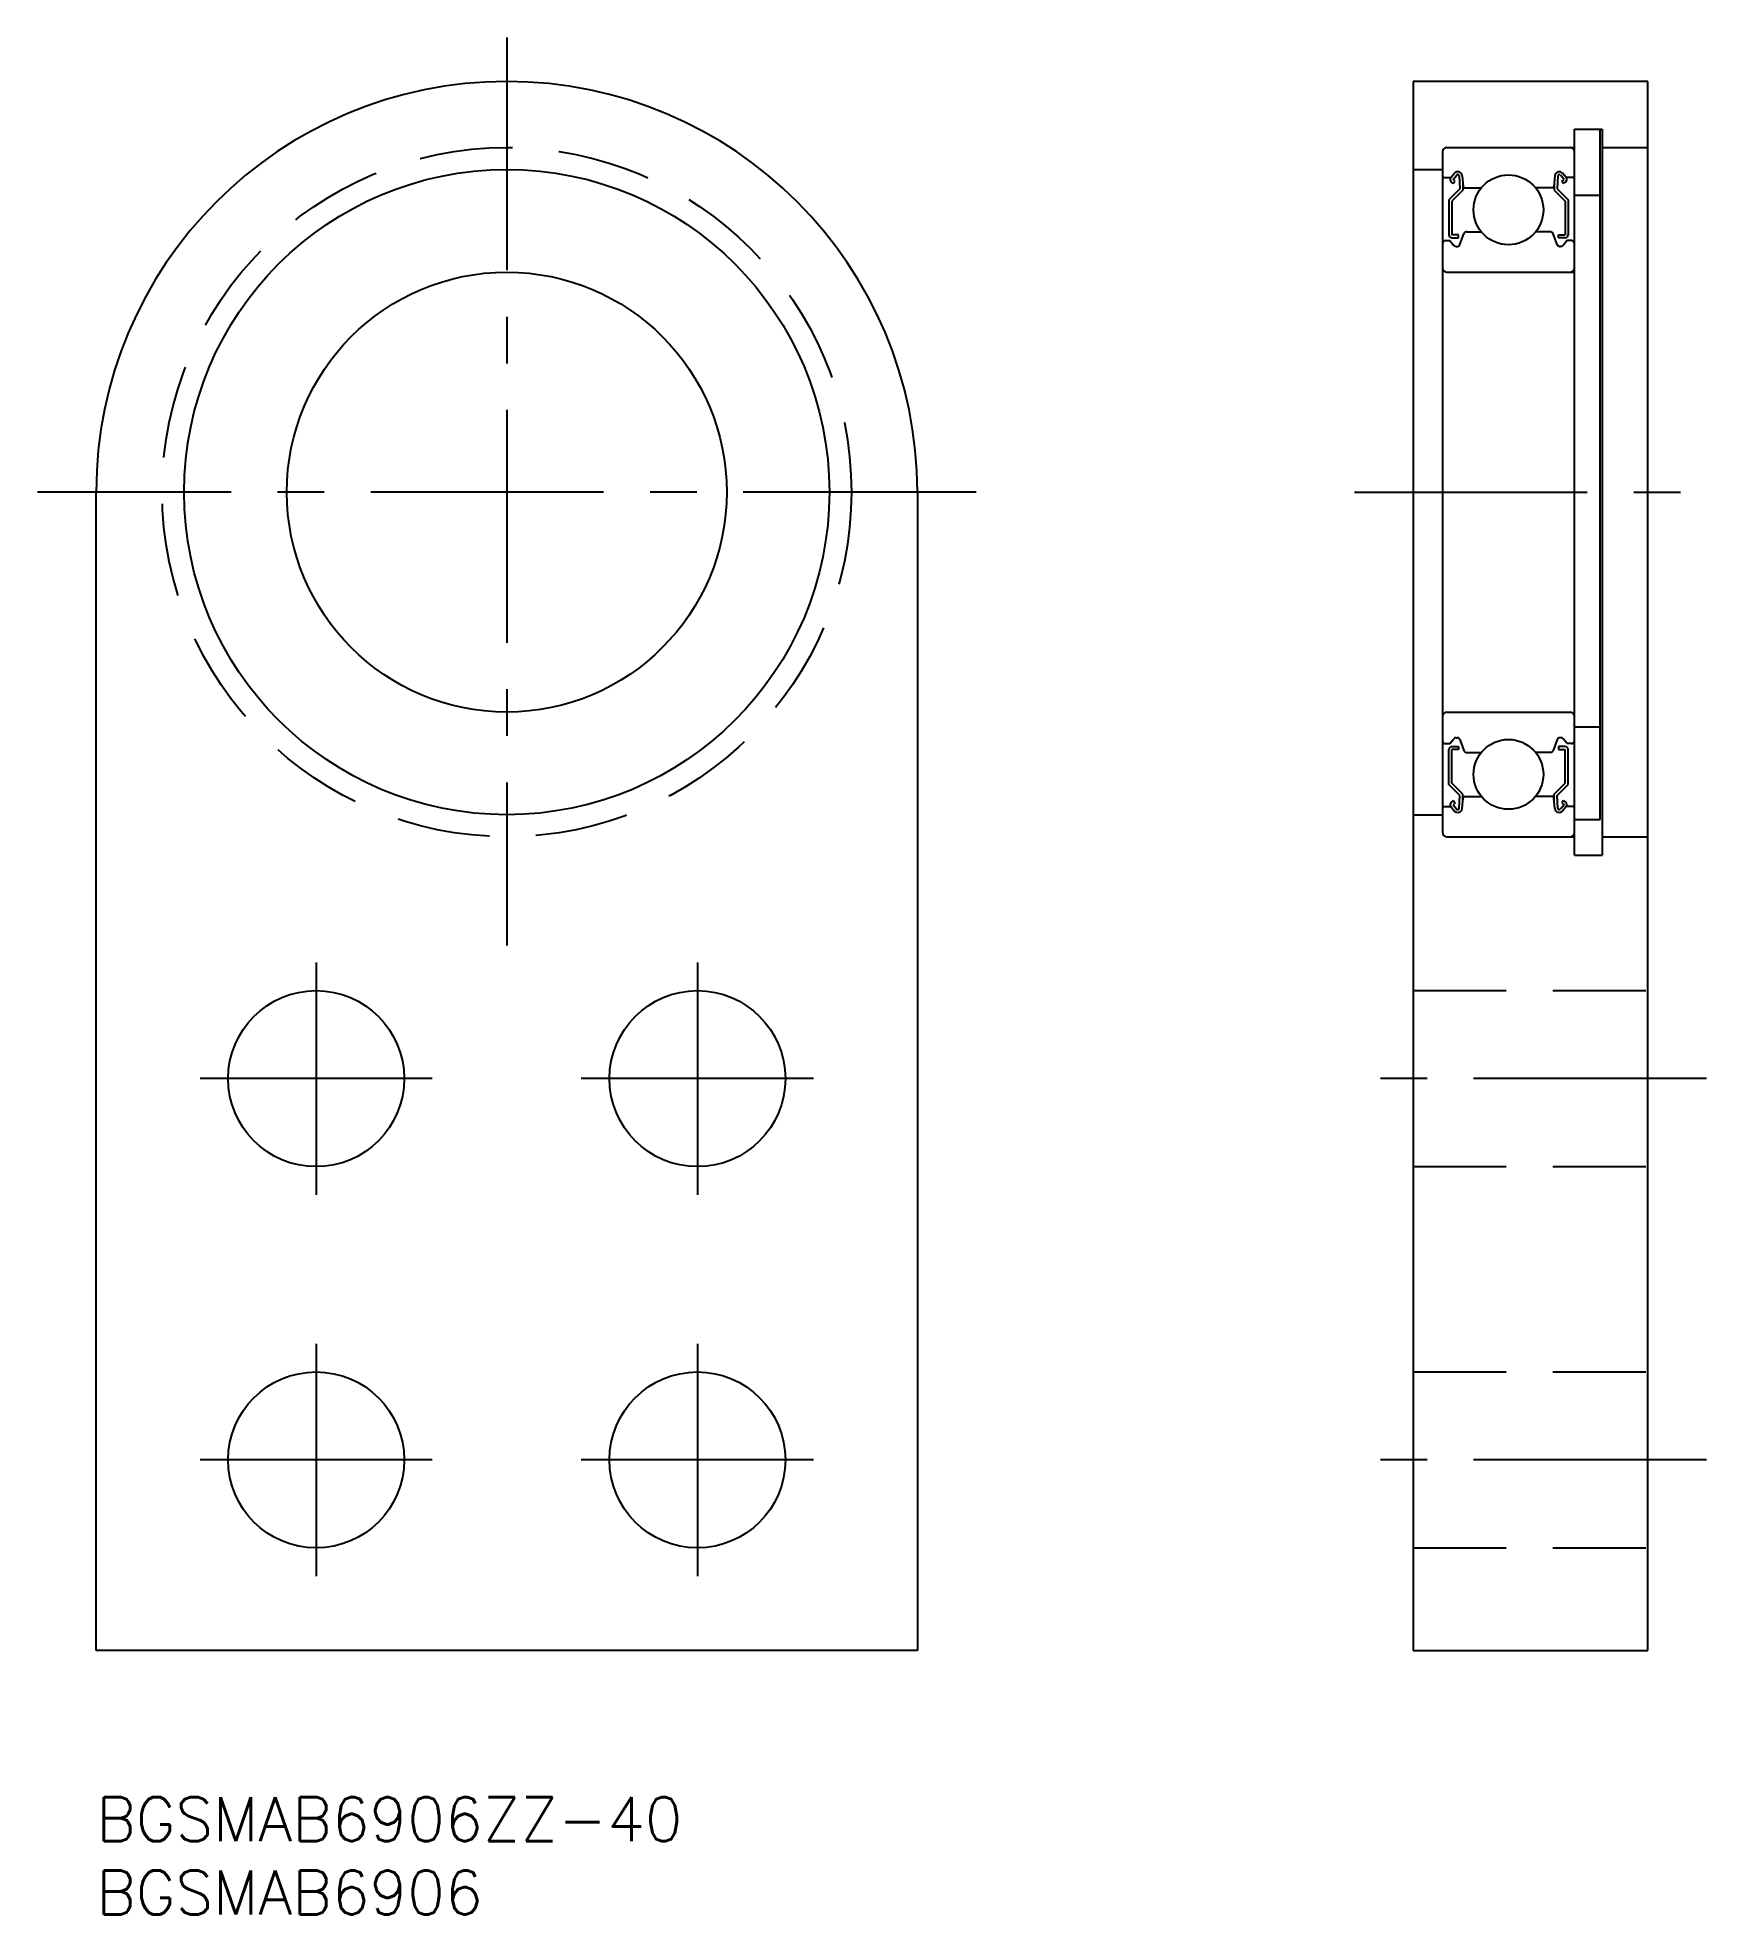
# Model space of a CAD drawing. Extents: x -4 to 110, y -8 to 120.
import ezdxf

# ---------------------------------------------------------------- set-up
doc = ezdxf.new("R2010")
doc.units = 0
doc.header["$LTSCALE"] = 0.5
doc.linetypes.add('CENTER', pattern=[50.8, 31.75, -6.35, 6.35, -6.35])
doc.linetypes.add('DASHED', pattern=[19.05, 12.7, -6.35])
for name, color, linetype in [('MSM_CENTER', 1, 'CENTER'), ('MSM_CONTINUOUS', 7, 'CONTINUOUS'), ('MSM_DASHED', 4, 'DASHED'), ('MSM_PART_NUMBER', 7, 'CONTINUOUS')]:
    doc.layers.add(name, color=color, linetype=linetype)
doc.styles.get("Standard").update_dxf_attribs({"font": 'txt.shx', "height": 3, "bigfont": 'bigfont.shx'})

# ---------------------------------------------------------------- blocks, each defined once
blk = doc.blocks.new('*U6')
at = {"layer": 'MSM_PART_NUMBER'}
blk.add_text('BGSMAB6906ZZ-40', height=3, dxfattribs=at).set_placement((0, -3))
blk = doc.blocks.new('*U7')
at = {"layer": 'MSM_PART_NUMBER'}
blk.add_text('BGSMAB6906', height=3, dxfattribs=at).set_placement((0, -8))

msp = doc.modelspace()

# ---------------------------------------------------------------- linework, layer by layer
at = {"layer": 'MSM_CENTER'}
for p, q in [((28, 120), (28, 58.07)), ((60, 89), (-4, 89)), ((85.81, 89), (109.81, 89)), ((15, 56.92), (15, 41.08)), ((41, 56.92), (41, 41.08)), ((22.92, 49), (7.08, 49)), ((48.92, 49), (33.08, 49)), ((109.81, 49), (85.81, 49)), ((15, 30.92), (15, 15.08)), ((41, 30.92), (41, 15.08)), ((22.92, 23), (7.08, 23)), ((48.92, 23), (33.08, 23)), ((109.81, 23), (85.81, 23))]:
    msp.add_line(p, q, dxfattribs=at)
at = {"layer": 'MSM_CONTINUOUS'}
for p, q in [((89.81, 117), (89.81, 10)), ((105.81, 117), (89.81, 117)), ((105.81, 10), (105.81, 117)), ((100.81, 64.25), (100.81, 113.75)), ((100.81, 113.75), (102.71, 113.75)), ((102.56, 66.68, 1.25), (102.56, 113.75, 1.25)), ((102.71, 113.75), (102.71, 64.25)), ((91.81, 112.2), (91.81, 65.8)), ((92.11, 112.5), (100.81, 112.5)), ((102.71, 112.5), (105.81, 112.5)), ((89.81, 111), (91.81, 111)), ((91.91, 110.45), (92.37, 110.45)), ((92.37, 110.45), (92.62, 110.75)), ((92.55, 110.04), (92.4, 110.17)), ((92.53, 110.32), (92.78, 110.62)), ((92.68, 110.19), (92.53, 110.32)), ((92.55, 110.04), (92.68, 110.19)), ((92.95, 110.56), (93, 109.68)), ((93.15, 110.58), (93.22, 109.84)), ((99.47, 110.58), (99.41, 109.84)), ((99.67, 110.56), (99.63, 109.68)), ((100.1, 110.32), (99.85, 110.62)), ((99.95, 110.19), (100.1, 110.32)), ((100.07, 110.04), (99.95, 110.19)), ((100.25, 110.45), (100, 110.75)), ((100.07, 110.04), (100.23, 110.17)), ((100.71, 110.45), (100.25, 110.45)), ((93, 109.68), (92.25, 108.93)), ((92.25, 108.93), (92.25, 106.55)), ((93.2, 109.6), (92.45, 108.85)), ((92.45, 108.85), (92.45, 106.55)), ((93.2, 110.07), (93.2, 109.6)), ((93.32, 109.75), (94.46, 109.75)), ((99.31, 109.75), (98.16, 109.75)), ((99.43, 110.07), (99.43, 109.6)), ((99.43, 109.6), (100.18, 108.85)), ((99.63, 109.68), (100.38, 108.93)), ((100.18, 108.85), (100.18, 106.55)), ((100.38, 108.93), (100.38, 106.55)), ((100.81, 109.25), (102.56, 109.25)), ((92.9, 106.55), (92.45, 106.55)), ((92.45, 106.35), (92.9, 106.35)), ((92.9, 106.35), (92.9, 106.55)), ((92.99, 105.88), (93.26, 106.62)), ((93.45, 106.75), (94.46, 106.75)), ((99.17, 106.75), (98.16, 106.75)), ((99.63, 105.88), (99.36, 106.62)), ((99.73, 106.55), (100.18, 106.55)), ((99.73, 106.35), (99.73, 106.55)), ((100.18, 106.35), (99.73, 106.35)), ((92.01, 106.15), (92.31, 106.15)), ((92.31, 106.15), (92.59, 105.82)), ((92.74, 105.75), (92.81, 105.75)), ((99.88, 105.75), (99.82, 105.75)), ((100.31, 106.15), (100.04, 105.82)), ((100.61, 106.15), (100.31, 106.15)), ((92.11, 104), (100.81, 104)), ((0, 10), (0, 89)), ((56, 89), (56, 10)), ((92.11, 74), (100.51, 74)), ((100.81, 73), (102.56, 73)), ((92.01, 71.85), (92.31, 71.85)), ((92.31, 71.85), (92.59, 72.18)), ((92.74, 72.25), (92.81, 72.25)), ((92.99, 72.12), (93.26, 71.38)), ((99.63, 72.12), (99.36, 71.38)), ((99.88, 72.25), (99.82, 72.25)), ((100.31, 71.85), (100.04, 72.18)), ((100.61, 71.85), (100.31, 71.85)), ((92.25, 69.07), (92.25, 71.45)), ((92.45, 71.65), (92.9, 71.65)), ((92.45, 69.15), (92.45, 71.45)), ((92.9, 71.45), (92.45, 71.45)), ((92.9, 71.65), (92.9, 71.45)), ((93.45, 71.25), (94.46, 71.25)), ((93.7, 71.25), (93.7, 71.25)), ((99.17, 71.25), (98.16, 71.25)), ((99.73, 71.65), (99.73, 71.45)), ((100.18, 71.65), (99.73, 71.65)), ((99.73, 71.45), (100.18, 71.45)), ((100.18, 69.15), (100.18, 71.45)), ((100.38, 69.07), (100.38, 71.45)), ((93.2, 68.4), (92.45, 69.15)), ((99.43, 68.4), (100.18, 69.15)), ((93, 68.32), (92.25, 69.07)), ((92.55, 67.96), (92.4, 67.83)), ((92.55, 67.96), (92.68, 67.81)), ((92.95, 67.44), (93, 68.32)), ((93.15, 67.42), (93.22, 68.16)), ((93.2, 67.93), (93.2, 68.4)), ((93.32, 68.25), (94.46, 68.25)), ((99.31, 68.25), (98.16, 68.25)), ((99.47, 67.42), (99.41, 68.16)), ((99.43, 67.93), (99.43, 68.4)), ((99.63, 68.32), (100.38, 69.07)), ((99.67, 67.44), (99.63, 68.32)), ((100.07, 67.96), (99.95, 67.81)), ((100.07, 67.96), (100.23, 67.83)), ((89.81, 67), (91.81, 67)), ((91.91, 67.55), (92.37, 67.55)), ((92.37, 67.55), (92.62, 67.25)), ((92.68, 67.81), (92.53, 67.68)), ((92.53, 67.68), (92.78, 67.38)), ((100.1, 67.68), (99.85, 67.38)), ((99.95, 67.81), (100.1, 67.68)), ((100.25, 67.55), (100, 67.25)), ((100.71, 67.55), (100.25, 67.55)), ((100.81, 66.68), (102.56, 66.68)), ((92.11, 65.5), (100.81, 65.5)), ((102.71, 65.5), (105.81, 65.5)), ((100.81, 64.25), (102.71, 64.25)), ((56, 10), (0, 10)), ((89.81, 10), (105.81, 10))]:
    msp.add_line(p, q, dxfattribs=at)
for centre, radius in [((28, 89), 22), ((96.31, 108.25), 2.38), ((28, 89), 15), ((96.31, 69.75), 2.38), ((15, 49), 6), ((41, 49), 6), ((15, 23), 6), ((41, 23), 6)]:
    msp.add_circle(centre, radius, dxfattribs=at)
for centre, radius, start, end in [((28, 89), 28, 0, 180), ((92.11, 112.2), 0.3, 90, 180), ((100.51, 112.2), 0.3, 0, 90), ((91.91, 110.55), 0.1, 180, 270), ((92.53, 110.32), 0.2, 140.001, 230.0841), ((92.85, 110.55), 0.3, 4.9967, 140.001), ((92.85, 110.56), 0.1, 2.8198, 140), ((99.77, 110.55), 0.3, 39.999, 175.0033), ((99.77, 110.56), 0.1, 40, 177.1802), ((100.1, 110.32), 0.2, 309.9159, 39.999), ((100.71, 110.55), 0.1, 270, 0), ((93.32, 109.85), 0.1, 184.9967, 270.0005), ((99.31, 109.85), 0.1, 269.9995, 355.0033), ((92.45, 106.55), 0.2, 180, 270), ((93.45, 106.55), 0.2, 90, 159.9921), ((99.17, 106.55), 0.2, 20.0079, 90), ((100.18, 106.55), 0.2, 270, 0), ((92.01, 105.95), 0.2, 90, 180), ((92.74, 105.95), 0.2, 219.9936, 270), ((92.81, 105.95), 0.2, 270, 339.9921), ((99.82, 105.95), 0.2, 200.0079, 270), ((99.88, 105.95), 0.2, 270, 320.0064), ((100.61, 105.95), 0.2, 0, 90), ((92.11, 104.3), 0.3, 180, 270), ((100.51, 104.3), 0.3, 270, 0), ((92.11, 73.7), 0.3, 90, 180), ((100.51, 73.7), 0.3, 0, 90), ((92.01, 72.05), 0.2, 180, 270), ((92.74, 72.05), 0.2, 90, 140.0064), ((92.81, 72.05), 0.2, 20.0079, 90), ((99.82, 72.05), 0.2, 90, 159.9921), ((99.88, 72.05), 0.2, 39.9936, 90), ((100.61, 72.05), 0.2, 270, 0), ((92.45, 71.45), 0.2, 90, 180), ((93.45, 71.45), 0.2, 200.0079, 270), ((99.17, 71.45), 0.2, 270, 339.9921), ((100.18, 71.45), 0.2, 0, 90), ((93.32, 68.15), 0.1, 89.9995, 175.0033), ((99.31, 68.15), 0.1, 4.9967, 90.0005), ((91.91, 67.45), 0.1, 90, 180), ((92.53, 67.68), 0.2, 129.9159, 219.999), ((92.85, 67.45), 0.3, 219.999, 355.0033), ((92.85, 67.44), 0.1, 220, 357.1802), ((99.77, 67.45), 0.3, 184.9967, 320.001), ((99.77, 67.44), 0.1, 182.8198, 320), ((100.1, 67.68), 0.2, 320.001, 50.0841), ((100.71, 67.45), 0.1, 0, 90), ((92.11, 65.8), 0.3, 180, 270), ((100.51, 65.8), 0.3, 270, 0)]:
    msp.add_arc(centre, radius, start, end, dxfattribs=at)
at = {"layer": 'MSM_DASHED'}
for p, q in [((89.81, 55), (105.81, 55)), ((89.81, 43), (105.81, 43)), ((89.81, 29), (105.81, 29)), ((89.81, 17), (105.81, 17))]:
    msp.add_line(p, q, dxfattribs=at)
msp.add_circle((28, 89), 23.5, dxfattribs=at)

# ---------------------------------------------------------------- block references
at = {"layer": 'MSM_CONTINUOUS'}
for name in ['*U6', '*U7']:
    msp.add_blockref(name, (0, 0), dxfattribs=at)

doc.saveas('drawing.dxf')
